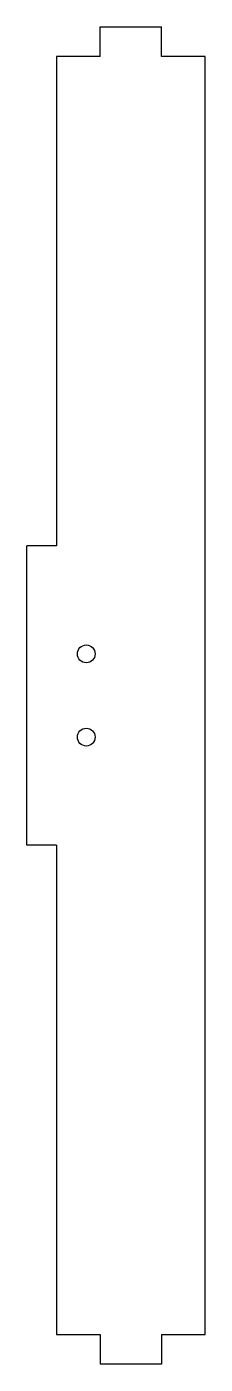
# Model space of a CAD drawing. Header units: millimetres. Extents: x 0 to 30, y 0 to 225.
import ezdxf

# ---------------------------------------------------------------- set-up
doc = ezdxf.new("R2010")
doc.units = ezdxf.units.MM
doc.layers.add('Shape2DView', color=7, linetype='CONTINUOUS')

msp = doc.modelspace()

# ---------------------------------------------------------------- linework, layer by layer
at = {"layer": 'Shape2DView'}
for p, q in [((12.35, 220), (12.35, 225)), ((12.35, 225), (22.65, 225)), ((22.65, 220), (22.65, 225)), ((12.35, 220), (5, 220)), ((5, 220), (5, 137.65)), ((30, 220), (22.65, 220)), ((30, 5), (30, 220)), ((5, 137.65), (0, 137.65)), ((0, 87.35), (0, 137.65)), ((5, 87.35), (0, 87.35)), ((5, 87.35), (5, 5)), ((5, 5), (12.35, 5)), ((12.35, 5), (12.35, 0)), ((22.65, 5), (30, 5)), ((22.65, 5), (22.65, 0)), ((22.65, 0), (12.35, 0))]:
    msp.add_line(p, q, dxfattribs=at)
for centre in [(10, 119.5), (10, 105.5)]:
    msp.add_circle(centre, 1.5, dxfattribs=at)

doc.saveas('drawing.dxf')
